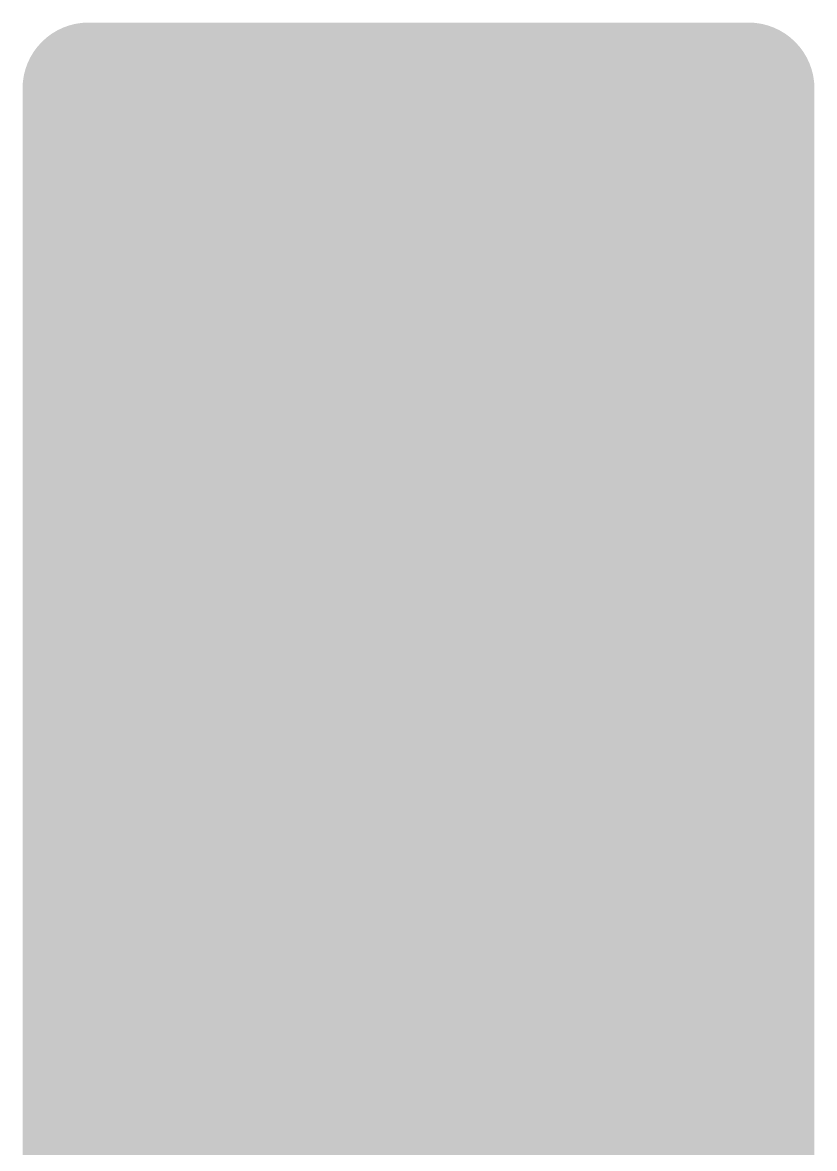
# Model space of a CAD drawing. Header units: millimetres. Extents: x -15 to 15, y -6.8 to 65.8.
# Drawn here: x -15 to 15, y 23.09 to 65.75 of the extents above; entities that cross this region are included whole.
import ezdxf

# ---------------------------------------------------------------- set-up
doc = ezdxf.new("R2010")
doc.units = ezdxf.units.MM

msp = doc.modelspace()

# ---------------------------------------------------------------- hatches: boundary and pattern name
at = {"true_color": 0xf5f5f5}
h = msp.add_hatch(color=7, dxfattribs=at)
h.dxf.hatch_style = 1
edge = h.paths.add_edge_path(flags=16)
edge.add_line((-12.5, 0.4), (12.5, 0.4))
edge.add_arc((12.5, 2.5), 2.1, 270, 360)
edge.add_line((14.6, 2.5), (14.6, 63.25))
edge.add_arc((12.5, 63.25), 2.1, 0, 90)
edge.add_line((12.5, 65.35), (-12.5, 65.35))
edge.add_arc((-12.5, 63.25), 2.1, 90, 180)
edge.add_line((-14.6, 63.25), (-14.6, 2.5))
edge.add_arc((-12.5, 2.5), 2.1, 180, 270)
edge = h.paths.add_edge_path()
edge.add_line((-12.5, 0), (12.5, 0))
edge.add_arc((12.5, 2.5), 2.5, 270, 360)
edge.add_line((15, 2.5), (15, 63.25))
edge.add_arc((12.5, 63.25), 2.5, 0, 90)
edge.add_line((12.5, 65.75), (-12.5, 65.75))
edge.add_arc((-12.5, 63.25), 2.5, 90, 180)
edge.add_line((-15, 63.25), (-15, 2.5))
edge.add_arc((-12.5, 2.5), 2.5, 180, 270)
at = {"true_color": 0x0a0a0a}
h = msp.add_hatch(color=28, dxfattribs=at)
h.dxf.hatch_style = 1
edge = h.paths.add_edge_path()
edge.add_line((-12.5, 0.4), (12.5, 0.4))
edge.add_arc((12.5, 2.5), 2.1, 270, 360)
edge.add_line((14.6, 2.5), (14.6, 63.25))
edge.add_arc((12.5, 63.25), 2.1, 0, 90)
edge.add_line((12.5, 65.35), (-12.5, 65.35))
edge.add_arc((-12.5, 63.25), 2.1, 90, 180)
edge.add_line((-14.6, 63.25), (-14.6, 2.5))
edge.add_arc((-12.5, 2.5), 2.1, 180, 270)
edge = h.paths.add_edge_path(flags=16)
edge.add_line((-12.5, 64.75), (12.5, 64.75))
edge.add_arc((12.5, 63.25), 1.5, 0, 90, ccw=False)
edge.add_line((14, 63.25), (14, 2.5))
edge.add_arc((12.5, 2.5), 1.5, -90, 0, ccw=False)
edge.add_line((12.5, 1), (-12.5, 1))
edge.add_arc((-12.5, 2.5), 1.5, 180, 270, ccw=False)
edge.add_line((-14, 2.5), (-14, 63.25))
edge.add_arc((-12.5, 63.25), 1.5, 90, 180, ccw=False)
at = {"true_color": 0xf5f5f5}
h = msp.add_hatch(color=7, dxfattribs=at)
h.dxf.hatch_style = 1
edge = h.paths.add_edge_path(flags=16)
edge.add_arc((-4.06, 55.74), 1.28, 20.0987, 159.9013)
edge.add_arc((-1.901, 54.95), 3.579, 159.9013, 200.0987)
edge.add_arc((-4.06, 54.16), 1.28, 200.0987, 339.9013)
edge.add_arc((-6.219, 54.95), 3.579, 339.9013, 380.0987)
edge = h.paths.add_edge_path(flags=16)
edge.add_line((11.73, 55.935), (12.339, 56.13))
edge.add_arc((11.12, 55.74), 1.28, 17.7394, 157.1013)
edge.add_arc((12.99, 54.95), 3.31, 157.1013, 202.8987)
edge.add_arc((11.12, 54.16), 1.28, 202.8987, 360)
edge.add_line((12.4, 54.16), (12.4, 54.95))
edge.add_line((12.4, 54.95), (11.08, 54.95))
edge.add_line((11.08, 54.95), (11.08, 54.31))
edge.add_line((11.08, 54.31), (11.76, 54.31))
edge.add_line((11.76, 54.31), (11.76, 54.16))
edge.add_arc((11.12, 54.16), 0.64, -157.1013, 0, ccw=False)
edge.add_arc((12.99, 54.95), 2.67, 157.1013, 202.8987, ccw=False)
edge.add_arc((11.12, 55.74), 0.64, 17.7394, 157.1013, ccw=False)
h.paths.add_polyline_path([(8.16, 54.38), (6.691, 56.95), (6.08, 56.95), (6.08, 52.95), (6.72, 52.95), (6.72, 55.61), (8.24, 52.95), (8.8, 52.95), (8.8, 56.95), (8.16, 56.95)], flags=16)
h.paths.add_polyline_path([(4.48, 56.95), (5.12, 56.95), (5.12, 52.95), (4.48, 52.95)], flags=16)
edge = h.paths.add_edge_path(flags=16)
edge.add_arc((2.482, 55.747), 0.633, 74.4676, 90, ccw=False)
edge.add_arc((2.507, 55.837), 0.54, 18.4342, 74.4676, ccw=False)
edge.add_line((3.019, 56.008), (3.626, 56.21))
edge.add_arc((2.507, 55.837), 1.18, 18.4342, 74.4676)
edge.add_arc((2.482, 55.747), 1.273, 74.4676, 90)
edge.add_arc((2.482, 54.694), 2.326, 90, 95.2021)
edge.add_arc((2.429, 55.282), 1.735, 95.2021, 100.066)
edge.add_arc((2.312, 55.941), 1.066, 100.066, 180)
edge.add_arc((2.232, 55.941), 0.986, 180, 240.5254)
edge.add_arc((3.135, 57.54), 2.822, 240.5254, 252.423)
edge.add_arc((0.977, 50.726), 4.325, 63.4948, 72.423, ccw=False)
edge.add_arc((2.717, 54.216), 0.426, 17.0924, 63.4948, ccw=False)
edge.add_arc((2.353, 54.103), 0.807, 0, 17.0924, ccw=False)
edge.add_arc((2.478, 54.103), 0.682, -21.836, 0, ccw=False)
edge.add_arc((2.682, 54.022), 0.462, 300.4201, 338.164, ccw=False)
edge.add_arc((2.536, 54.27), 0.75, 270, 300.4201, ccw=False)
edge.add_arc((2.536, 54.436), 0.916, 200.654, 270, ccw=False)
edge.add_line((1.679, 54.113), (1.08, 53.887))
edge.add_arc((2.536, 54.436), 1.556, 200.654, 270)
edge.add_arc((2.536, 54.27), 1.39, 270, 300.4201)
edge.add_arc((2.682, 54.022), 1.102, 300.4201, 338.164)
edge.add_arc((2.478, 54.103), 1.322, 338.164, 360)
edge.add_arc((2.353, 54.103), 1.447, 0, 17.0924)
edge.add_arc((2.717, 54.216), 1.066, 17.0924, 63.4948)
edge.add_arc((0.977, 50.726), 4.965, 63.4948, 72.423)
edge.add_arc((3.135, 57.54), 2.182, 240.5254, 252.423, ccw=False)
edge.add_arc((2.232, 55.941), 0.346, 180, 240.5254, ccw=False)
edge.add_arc((2.312, 55.941), 0.426, 100.066, 180, ccw=False)
edge.add_arc((2.429, 55.282), 1.095, 95.2021, 100.066, ccw=False)
edge.add_arc((2.482, 54.694), 1.686, 90, 95.2021, ccw=False)
edge = h.paths.add_edge_path(flags=16)
edge.add_arc((-0.638, 55.747), 0.633, 74.4676, 90, ccw=False)
edge.add_arc((-0.613, 55.837), 0.54, 18.4342, 74.4676, ccw=False)
edge.add_line((-0.101, 56.008), (0.506, 56.21))
edge.add_arc((-0.613, 55.837), 1.18, 18.4342, 74.4676)
edge.add_arc((-0.638, 55.747), 1.273, 74.4676, 90)
edge.add_arc((-0.638, 54.694), 2.326, 90, 95.2021)
edge.add_arc((-0.691, 55.282), 1.735, 95.2021, 100.066)
edge.add_arc((-0.808, 55.941), 1.066, 100.066, 180)
edge.add_arc((-0.888, 55.941), 0.986, 180, 240.5254)
edge.add_arc((0.015, 57.54), 2.822, 240.5254, 252.423)
edge.add_arc((-2.143, 50.726), 4.325, 63.4948, 72.423, ccw=False)
edge.add_arc((-0.403, 54.216), 0.426, 17.0924, 63.4948, ccw=False)
edge.add_arc((-0.767, 54.103), 0.807, 0, 17.0924, ccw=False)
edge.add_arc((-0.642, 54.103), 0.682, 338.164, 360, ccw=False)
edge.add_arc((-0.438, 54.022), 0.462, 300.4201, 338.164, ccw=False)
edge.add_arc((-0.584, 54.27), 0.75, 270, 300.4201, ccw=False)
edge.add_arc((-0.584, 54.436), 0.916, 200.654, 270, ccw=False)
edge.add_line((-1.441, 54.113), (-2.04, 53.887))
edge.add_arc((-0.584, 54.436), 1.556, 200.654, 270)
edge.add_arc((-0.584, 54.27), 1.39, 270, 300.4201)
edge.add_arc((-0.438, 54.022), 1.102, 300.4201, 338.164)
edge.add_arc((-0.642, 54.103), 1.322, 338.164, 360)
edge.add_arc((-0.767, 54.103), 1.447, 0, 17.0924)
edge.add_arc((-0.403, 54.216), 1.066, 17.0924, 63.4948)
edge.add_arc((-2.143, 50.726), 4.965, 63.4948, 72.423)
edge.add_arc((0.015, 57.54), 2.182, 240.5254, 252.423, ccw=False)
edge.add_arc((-0.888, 55.941), 0.346, 180, 240.5254, ccw=False)
edge.add_arc((-0.808, 55.941), 0.426, 100.066, 180, ccw=False)
edge.add_arc((-0.691, 55.282), 1.095, 95.2021, 100.066, ccw=False)
edge.add_arc((-0.638, 54.694), 1.686, 90, 95.2021, ccw=False)
edge = h.paths.add_edge_path(flags=16)
edge.add_line((-8.8, 52.95), (-8.16, 52.95))
edge.add_line((-8.16, 52.95), (-8.16, 54.71))
edge.add_line((-8.16, 54.71), (-7.409, 54.71))
edge.add_line((-7.409, 54.71), (-6.762, 52.95))
edge.add_line((-6.762, 52.95), (-6.08, 52.95))
edge.add_line((-6.08, 52.95), (-6.772, 54.832))
edge.add_arc((-7.281, 55.83), 1.12, 297.0278, 450)
edge.add_line((-7.281, 56.95), (-8.8, 56.95))
edge.add_line((-8.8, 56.95), (-8.8, 52.95))
edge = h.paths.add_edge_path(flags=16)
edge.add_line((-10.281, 55.933), (-9.68, 56.152))
edge.add_arc((-10.92, 55.7), 1.32, 20.0236, 155.9453)
edge.add_arc((-9.24, 54.95), 3.16, 155.9453, 204.848)
edge.add_arc((-10.946, 54.16), 1.28, 204.848, 351.506)
edge.add_line((-9.68, 53.971), (-10.313, 54.065))
edge.add_arc((-10.946, 54.16), 0.64, 204.848, 351.506, ccw=False)
edge.add_arc((-9.24, 54.95), 2.52, 155.9453, 204.848, ccw=False)
edge.add_arc((-10.92, 55.7), 0.68, 20.0236, 155.9453, ccw=False)
edge = h.paths.add_edge_path(flags=16)
edge.add_line((-0.46, 58.75), (0.701, 58.75))
edge.add_arc((0.701, 60.19), 1.44, 270, 336.0589)
edge.add_arc((-0.56, 60.75), 2.82, 336.0589, 383.9411)
edge.add_arc((0.701, 61.31), 1.44, 23.9411, 90)
edge.add_line((0.701, 62.75), (-0.46, 62.75))
edge.add_line((-0.46, 62.75), (-0.46, 58.75))
edge = h.paths.add_edge_path(flags=16)
edge.add_line((3.14, 58.75), (3.78, 58.75))
edge.add_line((3.78, 58.75), (3.78, 60.51))
edge.add_line((3.78, 60.51), (4.531, 60.51))
edge.add_line((4.531, 60.51), (5.178, 58.75))
edge.add_line((5.178, 58.75), (5.86, 58.75))
edge.add_line((5.86, 58.75), (5.168, 60.632))
edge.add_arc((4.659, 61.63), 1.12, 297.0278, 450)
edge.add_line((4.659, 62.75), (3.14, 62.75))
edge.add_line((3.14, 62.75), (3.14, 58.75))
h.paths.add_polyline_path([(11.78, 60.18), (10.311, 62.75), (9.7, 62.75), (9.7, 58.75), (10.34, 58.75), (10.34, 61.41), (11.86, 58.75), (12.42, 58.75), (12.42, 62.75), (11.78, 62.75)], flags=16)
h.paths.add_polyline_path([(9.02, 62.11), (7.18, 62.11), (7.18, 61.15), (8.343, 61.15), (8.343, 60.51), (7.18, 60.51), (7.18, 59.39), (9.02, 59.39), (9.02, 58.75), (6.54, 58.75), (6.54, 62.75), (9.02, 62.75)], flags=16)
h.paths.add_polyline_path([(-2.9, 59.39), (-1.06, 59.39), (-1.06, 58.75), (-3.54, 58.75), (-3.54, 62.75), (-2.9, 62.75)], flags=16)
h.paths.add_polyline_path([(-5.14, 62.75), (-4.5, 62.75), (-4.5, 58.75), (-5.14, 58.75)], flags=16)
h.paths.add_polyline_path([(-6.74, 60.51), (-6.74, 58.75), (-6.1, 58.75), (-6.1, 62.75), (-6.74, 62.75), (-6.74, 61.15), (-8.18, 61.15), (-8.18, 62.75), (-8.82, 62.75), (-8.82, 58.75), (-8.18, 58.75), (-8.18, 60.51)], flags=16)
edge = h.paths.add_edge_path(flags=16)
edge.add_line((-10.301, 61.733), (-9.7, 61.952))
edge.add_arc((-10.94, 61.5), 1.32, 20.0236, 155.9453)
edge.add_arc((-9.26, 60.75), 3.16, 155.9453, 204.848)
edge.add_arc((-10.966, 59.96), 1.28, 204.848, 351.506)
edge.add_line((-9.7, 59.771), (-10.333, 59.865))
edge.add_arc((-10.966, 59.96), 0.64, 204.848, 351.506, ccw=False)
edge.add_arc((-9.26, 60.75), 2.52, 155.9453, 204.848, ccw=False)
edge.add_arc((-10.94, 61.5), 0.68, 20.0236, 155.9453, ccw=False)
edge = h.paths.add_edge_path(flags=16)
edge.add_arc((0, 37.35), 13.85, 0, 360)
h.paths.add_polyline_path([(6.927, 5.5), (7.437, 5.5), (8.457, 2.5), (7.95, 2.5), (7.669, 3.325), (6.694, 3.325), (6.414, 2.5), (5.907, 2.5)], flags=16)
edge = h.paths.add_edge_path(flags=16)
edge.add_arc((4.352, 3.58), 1.08, 270, 336.0589)
edge.add_arc((3.406, 4), 2.115, 336.0589, 383.9411)
edge.add_arc((4.352, 4.42), 1.08, 23.9411, 90)
edge.add_line((4.352, 5.5), (3.481, 5.5))
edge.add_line((3.481, 5.5), (3.481, 2.5))
edge.add_line((3.481, 2.5), (4.352, 2.5))
edge = h.paths.add_edge_path(flags=16)
edge.add_arc((-4.571, 4.592), 0.96, 20.0987, 159.9013)
edge.add_arc((-2.952, 4), 2.684, 159.9013, 200.0987)
edge.add_arc((-4.571, 3.407), 0.96, 200.0987, 339.9013)
edge.add_arc((-6.19, 4), 2.684, 339.9013, 380.0987)
edge = h.paths.add_edge_path(flags=16)
edge.add_arc((-1.847, 4.592), 0.96, 20.0987, 159.9013)
edge.add_arc((-0.228, 4), 2.684, 159.9013, 200.0987)
edge.add_arc((-1.847, 3.407), 0.96, 200.0987, 339.9013)
edge.add_arc((-3.466, 4), 2.684, 339.9013, 380.0987)
edge = h.paths.add_edge_path(flags=16)
edge.add_arc((12.504, 4.598), 0.475, 74.4676, 90, ccw=False)
edge.add_arc((12.523, 4.665), 0.405, 18.4342, 74.4676, ccw=False)
edge.add_line((12.907, 4.793), (13.362, 4.945))
edge.add_arc((12.523, 4.665), 0.885, 18.4342, 74.4676)
edge.add_arc((12.504, 4.598), 0.955, 74.4676, 90)
edge.add_arc((12.504, 3.808), 1.745, 90, 95.2021)
edge.add_arc((12.464, 4.249), 1.302, 95.2021, 100.066)
edge.add_arc((12.376, 4.744), 0.799, 100.066, 180)
edge.add_arc((12.316, 4.744), 0.74, 180, 240.5254)
edge.add_arc((12.994, 5.943), 2.117, 240.5254, 252.423)
edge.add_arc((11.375, 0.832), 3.244, 63.4948, 72.423, ccw=False)
edge.add_arc((12.68, 3.449), 0.32, 17.0924, 63.4948, ccw=False)
edge.add_arc((12.407, 3.365), 0.605, 0, 17.0924, ccw=False)
edge.add_arc((12.501, 3.365), 0.511, -21.836, 0, ccw=False)
edge.add_arc((12.654, 3.304), 0.347, 300.4201, 338.164, ccw=False)
edge.add_arc((12.545, 3.49), 0.562, 270, 300.4201, ccw=False)
edge.add_arc((12.545, 3.615), 0.687, 200.654, 270, ccw=False)
edge.add_line((11.902, 3.372), (11.453, 3.203))
edge.add_arc((12.545, 3.615), 1.167, 200.654, 270)
edge.add_arc((12.545, 3.49), 1.042, 270, 300.4201)
edge.add_arc((12.654, 3.304), 0.827, 300.4201, 338.164)
edge.add_arc((12.501, 3.365), 0.991, 338.164, 360)
edge.add_arc((12.407, 3.365), 1.085, 360, 377.0924)
edge.add_arc((12.68, 3.449), 0.8, 17.0924, 63.4948)
edge.add_arc((11.375, 0.832), 3.724, 63.4948, 72.423)
edge.add_arc((12.994, 5.943), 1.637, 240.5254, 252.423, ccw=False)
edge.add_arc((12.316, 4.744), 0.26, 180, 240.5254, ccw=False)
edge.add_arc((12.376, 4.744), 0.319, 100.066, 180, ccw=False)
edge.add_arc((12.464, 4.249), 0.822, 95.2021, 100.066, ccw=False)
edge.add_arc((12.504, 3.808), 1.265, 90, 95.2021, ccw=False)
h.paths.add_polyline_path([(9.925, 4.342), (9.201, 5.5), (8.635, 5.5), (9.685, 3.82), (9.685, 2.5), (10.165, 2.5), (10.165, 3.82), (11.215, 5.5), (10.649, 5.5)], flags=16)
h.paths.add_polyline_path([(0.351, 2.98), (1.731, 2.98), (1.731, 2.5), (-0.129, 2.5), (-0.129, 5.5), (0.351, 5.5)], flags=16)
h.paths.add_polyline_path([(-6.769, 3.82), (-6.769, 2.5), (-6.289, 2.5), (-6.289, 5.5), (-6.769, 5.5), (-6.769, 4.3), (-7.849, 4.3), (-7.849, 5.5), (-8.329, 5.5), (-8.329, 2.5), (-7.849, 2.5), (-7.849, 3.82)], flags=16)
edge = h.paths.add_edge_path(flags=16)
edge.add_line((-9.433, 4.737), (-8.982, 4.901))
edge.add_arc((-9.912, 4.562), 0.99, 20.0236, 155.9453)
edge.add_arc((-8.652, 4), 2.37, 155.9453, 204.848)
edge.add_arc((-9.932, 3.407), 0.96, 204.848, 351.506)
edge.add_line((-8.982, 3.266), (-9.457, 3.337))
edge.add_arc((-9.932, 3.407), 0.48, 204.848, 351.506, ccw=False)
edge.add_arc((-8.652, 4), 1.89, 155.9453, 204.848, ccw=False)
edge.add_arc((-9.912, 4.562), 0.51, 20.0236, 155.9453, ccw=False)
edge = h.paths.add_edge_path(flags=16)
edge.add_arc((-12.456, 4.598), 0.475, 74.4676, 90, ccw=False)
edge.add_arc((-12.437, 4.665), 0.405, 18.4342, 74.4676, ccw=False)
edge.add_line((-12.053, 4.793), (-11.598, 4.945))
edge.add_arc((-12.437, 4.665), 0.885, 18.4342, 74.4676)
edge.add_arc((-12.456, 4.598), 0.955, 74.4676, 90)
edge.add_arc((-12.456, 3.808), 1.745, 90, 95.2021)
edge.add_arc((-12.496, 4.249), 1.302, 95.2021, 100.066)
edge.add_arc((-12.584, 4.744), 0.799, 100.066, 180)
edge.add_arc((-12.644, 4.744), 0.74, 180, 240.5254)
edge.add_arc((-11.966, 5.943), 2.117, 240.5254, 252.423)
edge.add_arc((-13.585, 0.832), 3.244, 63.4948, 72.423, ccw=False)
edge.add_arc((-12.28, 3.449), 0.32, 17.0924, 63.4948, ccw=False)
edge.add_arc((-12.553, 3.365), 0.605, 0, 17.0924, ccw=False)
edge.add_arc((-12.459, 3.365), 0.511, 338.164, 360, ccw=False)
edge.add_arc((-12.306, 3.304), 0.347, 300.4201, 338.164, ccw=False)
edge.add_arc((-12.415, 3.49), 0.562, 270, 300.4201, ccw=False)
edge.add_arc((-12.415, 3.615), 0.687, 200.654, 270, ccw=False)
edge.add_line((-13.058, 3.372), (-13.507, 3.203))
edge.add_arc((-12.415, 3.615), 1.167, 200.654, 270)
edge.add_arc((-12.415, 3.49), 1.042, 270, 300.4201)
edge.add_arc((-12.306, 3.304), 0.827, 300.4201, 338.164)
edge.add_arc((-12.459, 3.365), 0.991, 338.164, 360)
edge.add_arc((-12.553, 3.365), 1.085, 0, 17.0924)
edge.add_arc((-12.28, 3.449), 0.8, 17.0924, 63.4948)
edge.add_arc((-13.585, 0.832), 3.724, 63.4948, 72.423)
edge.add_arc((-11.966, 5.943), 1.637, 240.5254, 252.423, ccw=False)
edge.add_arc((-12.644, 4.744), 0.26, 180, 240.5254, ccw=False)
edge.add_arc((-12.584, 4.744), 0.319, 100.066, 180, ccw=False)
edge.add_arc((-12.496, 4.249), 0.822, 95.2021, 100.066, ccw=False)
edge.add_arc((-12.456, 3.808), 1.265, 90, 95.2021, ccw=False)
edge = h.paths.add_edge_path()
edge.add_line((-12.5, 64.75), (12.5, 64.75))
edge.add_arc((12.5, 63.25), 1.5, 0, 90, ccw=False)
edge.add_line((14, 63.25), (14, 2.5))
edge.add_arc((12.5, 2.5), 1.5, -90, 0, ccw=False)
edge.add_line((12.5, 1), (-12.5, 1))
edge.add_arc((-12.5, 2.5), 1.5, 180, 270, ccw=False)
edge.add_line((-14, 2.5), (-14, 63.25))
edge.add_arc((-12.5, 63.25), 1.5, 90, 180, ccw=False)
h.paths.add_polyline_path([(-13.567, 22.676), (13.435, 22.676), (13.435, 6.674), (-13.567, 6.674)], flags=16)
at = {"true_color": 0x0a0a0a}
h = msp.add_hatch(color=28, dxfattribs=at)
h.dxf.hatch_style = 1
edge = h.paths.add_edge_path()
edge.add_line((-0.46, 58.75), (0.701, 58.75))
edge.add_arc((0.701, 60.19), 1.44, 270, 336.0589)
edge.add_arc((-0.56, 60.75), 2.82, 336.0589, 383.9411)
edge.add_arc((0.701, 61.31), 1.44, 23.9411, 90)
edge.add_line((0.701, 62.75), (-0.46, 62.75))
edge.add_line((-0.46, 62.75), (-0.46, 58.75))
edge = h.paths.add_edge_path(flags=16)
edge.add_line((0.18, 59.39), (0.701, 59.39))
edge.add_arc((0.701, 60.19), 0.8, 270, 336.0589)
edge.add_arc((-0.56, 60.75), 2.18, 336.0589, 383.9411)
edge.add_arc((0.701, 61.31), 0.8, 23.9411, 90)
edge.add_line((0.701, 62.11), (0.18, 62.11))
edge.add_line((0.18, 62.11), (0.18, 59.39))
edge = h.paths.add_edge_path()
edge.add_line((3.14, 58.75), (3.78, 58.75))
edge.add_line((3.78, 58.75), (3.78, 60.51))
edge.add_line((3.78, 60.51), (4.531, 60.51))
edge.add_line((4.531, 60.51), (5.178, 58.75))
edge.add_line((5.178, 58.75), (5.86, 58.75))
edge.add_line((5.86, 58.75), (5.168, 60.632))
edge.add_arc((4.659, 61.63), 1.12, 297.0278, 450)
edge.add_line((4.659, 62.75), (3.14, 62.75))
edge.add_line((3.14, 62.75), (3.14, 58.75))
edge = h.paths.add_edge_path(flags=16)
edge.add_line((3.78, 62.11), (4.659, 62.11))
edge.add_arc((4.659, 61.63), 0.48, -90, 90, ccw=False)
edge.add_line((4.659, 61.15), (3.78, 61.15))
edge.add_line((3.78, 61.15), (3.78, 62.11))
h.paths.add_polyline_path([(11.78, 60.18), (10.311, 62.75), (9.7, 62.75), (9.7, 58.75), (10.34, 58.75), (10.34, 61.41), (11.86, 58.75), (12.42, 58.75), (12.42, 62.75), (11.78, 62.75)])
h.paths.add_polyline_path([(9.02, 62.11), (7.18, 62.11), (7.18, 61.15), (8.343, 61.15), (8.343, 60.51), (7.18, 60.51), (7.18, 59.39), (9.02, 59.39), (9.02, 58.75), (6.54, 58.75), (6.54, 62.75), (9.02, 62.75)])
h.paths.add_polyline_path([(-2.9, 59.39), (-1.06, 59.39), (-1.06, 58.75), (-3.54, 58.75), (-3.54, 62.75), (-2.9, 62.75)])
h.paths.add_polyline_path([(-5.14, 62.75), (-4.5, 62.75), (-4.5, 58.75), (-5.14, 58.75)])
h.paths.add_polyline_path([(-6.74, 60.51), (-6.74, 58.75), (-6.1, 58.75), (-6.1, 62.75), (-6.74, 62.75), (-6.74, 61.15), (-8.18, 61.15), (-8.18, 62.75), (-8.82, 62.75), (-8.82, 58.75), (-8.18, 58.75), (-8.18, 60.51)])
edge = h.paths.add_edge_path()
edge.add_line((-10.301, 61.733), (-9.7, 61.952))
edge.add_arc((-10.94, 61.5), 1.32, 20.0236, 155.9453)
edge.add_arc((-9.26, 60.75), 3.16, 155.9453, 204.848)
edge.add_arc((-10.966, 59.96), 1.28, 204.848, 351.506)
edge.add_line((-9.7, 59.771), (-10.333, 59.865))
edge.add_arc((-10.966, 59.96), 0.64, 204.848, 351.506, ccw=False)
edge.add_arc((-9.26, 60.75), 2.52, 155.9453, 204.848, ccw=False)
edge.add_arc((-10.94, 61.5), 0.68, 20.0236, 155.9453, ccw=False)
at = {"true_color": 0xf5f5f5}
h = msp.add_hatch(color=7, dxfattribs=at)
h.dxf.hatch_style = 1
edge = h.paths.add_edge_path()
edge.add_line((0.18, 59.39), (0.701, 59.39))
edge.add_arc((0.701, 60.19), 0.8, 270, 336.0589)
edge.add_arc((-0.56, 60.75), 2.18, 336.0589, 383.9411)
edge.add_arc((0.701, 61.31), 0.8, 23.9411, 90)
edge.add_line((0.701, 62.11), (0.18, 62.11))
edge.add_line((0.18, 62.11), (0.18, 59.39))
h = msp.add_hatch(color=7, dxfattribs=at)
h.dxf.hatch_style = 1
edge = h.paths.add_edge_path()
edge.add_line((3.78, 62.11), (4.659, 62.11))
edge.add_arc((4.659, 61.63), 0.48, -90, 90, ccw=False)
edge.add_line((4.659, 61.15), (3.78, 61.15))
edge.add_line((3.78, 61.15), (3.78, 62.11))
at = {"true_color": 0x0a0a0a}
h = msp.add_hatch(color=28, dxfattribs=at)
h.dxf.hatch_style = 1
edge = h.paths.add_edge_path()
edge.add_arc((-4.06, 55.74), 1.28, 20.0987, 159.9013)
edge.add_arc((-1.901, 54.95), 3.579, 159.9013, 200.0987)
edge.add_arc((-4.06, 54.16), 1.28, 200.0987, 339.9013)
edge.add_arc((-6.219, 54.95), 3.579, 339.9013, 380.0987)
edge = h.paths.add_edge_path(flags=16)
edge.add_arc((-4.06, 54.16), 0.64, 200.0987, 339.9013)
edge.add_arc((-6.219, 54.95), 2.939, 339.9013, 380.0987)
edge.add_arc((-4.06, 55.74), 0.64, 20.0987, 159.9013)
edge.add_arc((-1.901, 54.95), 2.939, 159.9013, 200.0987)
edge = h.paths.add_edge_path()
edge.add_line((11.73, 55.935), (12.339, 56.13))
edge.add_arc((11.12, 55.74), 1.28, 17.7394, 157.1013)
edge.add_arc((12.99, 54.95), 3.31, 157.1013, 202.8987)
edge.add_arc((11.12, 54.16), 1.28, 202.8987, 360)
edge.add_line((12.4, 54.16), (12.4, 54.95))
edge.add_line((12.4, 54.95), (11.08, 54.95))
edge.add_line((11.08, 54.95), (11.08, 54.31))
edge.add_line((11.08, 54.31), (11.76, 54.31))
edge.add_line((11.76, 54.31), (11.76, 54.16))
edge.add_arc((11.12, 54.16), 0.64, -157.1013, 0, ccw=False)
edge.add_arc((12.99, 54.95), 2.67, 157.1013, 202.8987, ccw=False)
edge.add_arc((11.12, 55.74), 0.64, 17.7394, 157.1013, ccw=False)
h.paths.add_polyline_path([(8.16, 54.38), (6.691, 56.95), (6.08, 56.95), (6.08, 52.95), (6.72, 52.95), (6.72, 55.61), (8.24, 52.95), (8.8, 52.95), (8.8, 56.95), (8.16, 56.95)])
h.paths.add_polyline_path([(4.48, 56.95), (5.12, 56.95), (5.12, 52.95), (4.48, 52.95)])
edge = h.paths.add_edge_path()
edge.add_arc((2.482, 55.747), 0.633, 74.4676, 90, ccw=False)
edge.add_arc((2.507, 55.837), 0.54, 18.4342, 74.4676, ccw=False)
edge.add_line((3.019, 56.008), (3.626, 56.21))
edge.add_arc((2.507, 55.837), 1.18, 18.4342, 74.4676)
edge.add_arc((2.482, 55.747), 1.273, 74.4676, 90)
edge.add_arc((2.482, 54.694), 2.326, 90, 95.2021)
edge.add_arc((2.429, 55.282), 1.735, 95.2021, 100.066)
edge.add_arc((2.312, 55.941), 1.066, 100.066, 180)
edge.add_arc((2.232, 55.941), 0.986, 180, 240.5254)
edge.add_arc((3.135, 57.54), 2.822, 240.5254, 252.423)
edge.add_arc((0.977, 50.726), 4.325, 63.4948, 72.423, ccw=False)
edge.add_arc((2.717, 54.216), 0.426, 17.0924, 63.4948, ccw=False)
edge.add_arc((2.353, 54.103), 0.807, 0, 17.0924, ccw=False)
edge.add_arc((2.478, 54.103), 0.682, 338.164, 360, ccw=False)
edge.add_arc((2.682, 54.022), 0.462, 300.4201, 338.164, ccw=False)
edge.add_arc((2.536, 54.27), 0.75, 270, 300.4201, ccw=False)
edge.add_arc((2.536, 54.436), 0.916, 200.654, 270, ccw=False)
edge.add_line((1.679, 54.113), (1.08, 53.887))
edge.add_arc((2.536, 54.436), 1.556, 200.654, 270)
edge.add_arc((2.536, 54.27), 1.39, 270, 300.4201)
edge.add_arc((2.682, 54.022), 1.102, 300.4201, 338.164)
edge.add_arc((2.478, 54.103), 1.322, 338.164, 360)
edge.add_arc((2.353, 54.103), 1.447, 0, 17.0924)
edge.add_arc((2.717, 54.216), 1.066, 17.0924, 63.4948)
edge.add_arc((0.977, 50.726), 4.965, 63.4948, 72.423)
edge.add_arc((3.135, 57.54), 2.182, 240.5254, 252.423, ccw=False)
edge.add_arc((2.232, 55.941), 0.346, 180, 240.5254, ccw=False)
edge.add_arc((2.312, 55.941), 0.426, 100.066, 180, ccw=False)
edge.add_arc((2.429, 55.282), 1.095, 95.2021, 100.066, ccw=False)
edge.add_arc((2.482, 54.694), 1.686, 90, 95.2021, ccw=False)
edge = h.paths.add_edge_path()
edge.add_arc((-0.638, 55.747), 0.633, 74.4676, 90, ccw=False)
edge.add_arc((-0.613, 55.837), 0.54, 18.4342, 74.4676, ccw=False)
edge.add_line((-0.101, 56.008), (0.506, 56.21))
edge.add_arc((-0.613, 55.837), 1.18, 18.4342, 74.4676)
edge.add_arc((-0.638, 55.747), 1.273, 74.4676, 90)
edge.add_arc((-0.638, 54.694), 2.326, 90, 95.2021)
edge.add_arc((-0.691, 55.282), 1.735, 95.2021, 100.066)
edge.add_arc((-0.808, 55.941), 1.066, 100.066, 180)
edge.add_arc((-0.888, 55.941), 0.986, 180, 240.5254)
edge.add_arc((0.015, 57.54), 2.822, 240.5254, 252.423)
edge.add_arc((-2.143, 50.726), 4.325, 63.4948, 72.423, ccw=False)
edge.add_arc((-0.403, 54.216), 0.426, 17.0924, 63.4948, ccw=False)
edge.add_arc((-0.767, 54.103), 0.807, 0, 17.0924, ccw=False)
edge.add_arc((-0.642, 54.103), 0.682, -21.836, 0, ccw=False)
edge.add_arc((-0.438, 54.022), 0.462, 300.4201, 338.164, ccw=False)
edge.add_arc((-0.584, 54.27), 0.75, 270, 300.4201, ccw=False)
edge.add_arc((-0.584, 54.436), 0.916, 200.654, 270, ccw=False)
edge.add_line((-1.441, 54.113), (-2.04, 53.887))
edge.add_arc((-0.584, 54.436), 1.556, 200.654, 270)
edge.add_arc((-0.584, 54.27), 1.39, 270, 300.4201)
edge.add_arc((-0.438, 54.022), 1.102, 300.4201, 338.164)
edge.add_arc((-0.642, 54.103), 1.322, 338.164, 360)
edge.add_arc((-0.767, 54.103), 1.447, 360, 377.0924)
edge.add_arc((-0.403, 54.216), 1.066, 17.0924, 63.4948)
edge.add_arc((-2.143, 50.726), 4.965, 63.4948, 72.423)
edge.add_arc((0.015, 57.54), 2.182, 240.5254, 252.423, ccw=False)
edge.add_arc((-0.888, 55.941), 0.346, 180, 240.5254, ccw=False)
edge.add_arc((-0.808, 55.941), 0.426, 100.066, 180, ccw=False)
edge.add_arc((-0.691, 55.282), 1.095, 95.2021, 100.066, ccw=False)
edge.add_arc((-0.638, 54.694), 1.686, 90, 95.2021, ccw=False)
edge = h.paths.add_edge_path()
edge.add_line((-8.8, 52.95), (-8.16, 52.95))
edge.add_line((-8.16, 52.95), (-8.16, 54.71))
edge.add_line((-8.16, 54.71), (-7.409, 54.71))
edge.add_line((-7.409, 54.71), (-6.762, 52.95))
edge.add_line((-6.762, 52.95), (-6.08, 52.95))
edge.add_line((-6.08, 52.95), (-6.772, 54.832))
edge.add_arc((-7.281, 55.83), 1.12, 297.0278, 450)
edge.add_line((-7.281, 56.95), (-8.8, 56.95))
edge.add_line((-8.8, 56.95), (-8.8, 52.95))
edge = h.paths.add_edge_path(flags=16)
edge.add_line((-8.16, 56.31), (-7.281, 56.31))
edge.add_arc((-7.281, 55.83), 0.48, -90, 90, ccw=False)
edge.add_line((-7.281, 55.35), (-8.16, 55.35))
edge.add_line((-8.16, 55.35), (-8.16, 56.31))
edge = h.paths.add_edge_path()
edge.add_line((-10.281, 55.933), (-9.68, 56.152))
edge.add_arc((-10.92, 55.7), 1.32, 20.0236, 155.9453)
edge.add_arc((-9.24, 54.95), 3.16, 155.9453, 204.848)
edge.add_arc((-10.946, 54.16), 1.28, 204.848, 351.506)
edge.add_line((-9.68, 53.971), (-10.313, 54.065))
edge.add_arc((-10.946, 54.16), 0.64, 204.848, 351.506, ccw=False)
edge.add_arc((-9.24, 54.95), 2.52, 155.9453, 204.848, ccw=False)
edge.add_arc((-10.92, 55.7), 0.68, 20.0236, 155.9453, ccw=False)
at = {"true_color": 0xf5f5f5}
h = msp.add_hatch(color=7, dxfattribs=at)
h.dxf.hatch_style = 1
edge = h.paths.add_edge_path()
edge.add_arc((-4.06, 54.16), 0.64, 200.0987, 339.9013)
edge.add_arc((-6.219, 54.95), 2.939, 339.9013, 380.0987)
edge.add_arc((-4.06, 55.74), 0.64, 20.0987, 159.9013)
edge.add_arc((-1.901, 54.95), 2.939, 159.9013, 200.0987)
h = msp.add_hatch(color=7, dxfattribs=at)
h.dxf.hatch_style = 1
edge = h.paths.add_edge_path()
edge.add_line((-8.16, 56.31), (-7.281, 56.31))
edge.add_arc((-7.281, 55.83), 0.48, -90, 90, ccw=False)
edge.add_line((-7.281, 55.35), (-8.16, 55.35))
edge.add_line((-8.16, 55.35), (-8.16, 56.31))
at = {"true_color": 0xa50000}
h = msp.add_hatch(color=14, dxfattribs=at)
h.dxf.hatch_style = 1
edge = h.paths.add_edge_path(flags=17)
edge.add_arc((0, 37.35), 11.85, 0, 360)
edge = h.paths.add_edge_path()
edge.add_arc((0, 37.35), 13.85, 0, 360)
at = {"true_color": 0xf5f5f5}
h = msp.add_hatch(color=7, dxfattribs=at)
h.dxf.hatch_style = 1
h.paths.add_polyline_path([(1.949, 41.508), (1.889, 41.386), (1.83, 41.259), (1.805, 41.203), (1.755, 41.086), (1.707, 40.968), (1.661, 40.848), (1.615, 40.725), (1.572, 40.602), (1.53, 40.476), (1.49, 40.349), (1.452, 40.219), (1.415, 40.088), (1.407, 40.057), (1.375, 39.934), (1.344, 39.809), (1.315, 39.684), (1.288, 39.557), (1.262, 39.429), (1.237, 39.299), (1.215, 39.169), (1.193, 39.037), (1.174, 38.905), (1.155, 38.77), (1.155, 38.768), (1.139, 38.641), (1.125, 38.513), (1.112, 38.385), (1.101, 38.255), (1.092, 38.125), (1.084, 37.994), (1.077, 37.863), (1.072, 37.73), (1.068, 37.598), (1.066, 37.464), (1.065, 37.331), (1.065, 37.288), (1.067, 37.158), (1.07, 37.028), (1.076, 36.898), (1.083, 36.768), (1.092, 36.636), (1.103, 36.505), (1.115, 36.373), (1.13, 36.241), (1.136, 36.184), (1.152, 36.052), (1.168, 35.921), (1.187, 35.79), (1.206, 35.66), (1.228, 35.531), (1.251, 35.403), (1.275, 35.276), (1.302, 35.15), (1.327, 35.029), (1.356, 34.898), (1.387, 34.769), (1.42, 34.641), (1.454, 34.515), (1.491, 34.392), (1.529, 34.27), (1.569, 34.149), (1.574, 34.135), (1.618, 34.002), (1.665, 33.874), (1.713, 33.749), (1.762, 33.627), (1.813, 33.51), (1.865, 33.397), (1.919, 33.287), (1.959, 33.208), (2.023, 33.084), (2.088, 32.965), (2.156, 32.85), (2.226, 32.739), (2.297, 32.631), (2.37, 32.528), (2.445, 32.43), (2.521, 32.335), (2.583, 32.262), (2.672, 32.163), (2.766, 32.067), (2.861, 31.978), (2.959, 31.893), (3.059, 31.813), (3.163, 31.739), (3.27, 31.669), (3.35, 31.618), (3.461, 31.554), (3.575, 31.496), (3.693, 31.443), (3.814, 31.394), (3.938, 31.351), (4.065, 31.312), (4.196, 31.278), (4.289, 31.256), (4.409, 31.231), (4.532, 31.209), (4.658, 31.19), (4.788, 31.175), (4.92, 31.163), (5.055, 31.155), (5.193, 31.15), (5.335, 31.148), (5.364, 31.148), (5.506, 31.151), (5.646, 31.157), (5.783, 31.167), (5.918, 31.181), (6.049, 31.198), (6.178, 31.22), (6.305, 31.245), (6.429, 31.273), (6.55, 31.306), (6.669, 31.342), (6.786, 31.382), (6.899, 31.425), (7.01, 31.473), (7.07, 31.5), (7.183, 31.555), (7.294, 31.616), (7.402, 31.682), (7.507, 31.751), (7.61, 31.826), (7.711, 31.905), (7.809, 31.989), (7.905, 32.078), (7.998, 32.172), (8.088, 32.271), (8.176, 32.374), (8.262, 32.482), (8.289, 32.517), (8.362, 32.616), (8.432, 32.72), (8.501, 32.827), (8.567, 32.938), (8.632, 33.053), (8.695, 33.174), (8.755, 33.298), (8.815, 33.425), (8.841, 33.481), (8.89, 33.596), (8.938, 33.714), (8.985, 33.834), (9.03, 33.955), (9.073, 34.079), (9.114, 34.206), (9.154, 34.334), (9.193, 34.464), (9.229, 34.597), (9.24, 34.635), (9.272, 34.758), (9.302, 34.882), (9.332, 35.007), (9.359, 35.133), (9.385, 35.262), (9.409, 35.391), (9.431, 35.522), (9.452, 35.654), (9.472, 35.788), (9.49, 35.923), (9.502, 36.022), (9.517, 36.152), (9.53, 36.283), (9.542, 36.413), (9.552, 36.543), (9.56, 36.674), (9.567, 36.806), (9.572, 36.936), (9.576, 37.067), (9.579, 37.198), (9.579, 37.331), (9.579, 37.405), (9.578, 37.536), (9.575, 37.666), (9.571, 37.798), (9.566, 37.929), (9.559, 38.06), (9.551, 38.19), (9.541, 38.322), (9.531, 38.453), (9.525, 38.506), (9.511, 38.638), (9.495, 38.77), (9.478, 38.902), (9.46, 39.032), (9.441, 39.161), (9.421, 39.289), (9.399, 39.417), (9.377, 39.543), (9.351, 39.666), (9.322, 39.797), (9.292, 39.927), (9.261, 40.055), (9.229, 40.181), (9.195, 40.306), (9.16, 40.43), (9.124, 40.552), (9.12, 40.563), (9.078, 40.694), (9.034, 40.822), (8.988, 40.947), (8.939, 41.069), (8.889, 41.187), (8.837, 41.302), (8.782, 41.414), (8.732, 41.513), (8.664, 41.64), (8.593, 41.763), (8.521, 41.883), (8.446, 41.998), (8.37, 42.108), (8.29, 42.214), (8.21, 42.316), (8.127, 42.414), (8.042, 42.508), (7.956, 42.597), (7.867, 42.681), (7.775, 42.762), (7.683, 42.838), (7.588, 42.91), (7.491, 42.978), (7.392, 43.041), (7.336, 43.074), (7.231, 43.131), (7.123, 43.184), (7.013, 43.234), (6.9, 43.28), (6.785, 43.322), (6.665, 43.361), (6.545, 43.396), (6.421, 43.428), (6.295, 43.455), (6.165, 43.479), (6.034, 43.5), (5.899, 43.516), (5.763, 43.529), (5.622, 43.538), (5.48, 43.544), (5.335, 43.545), (5.286, 43.545), (5.144, 43.542), (5.005, 43.536), (4.868, 43.526), (4.734, 43.513), (4.601, 43.496), (4.472, 43.476), (4.345, 43.452), (4.221, 43.425), (4.098, 43.393), (3.979, 43.359), (3.862, 43.322), (3.748, 43.28), (3.635, 43.236), (3.56, 43.203), (3.447, 43.147), (3.336, 43.087), (3.228, 43.021), (3.122, 42.951), (3.02, 42.875), (2.92, 42.795), (2.824, 42.71), (2.73, 42.62), (2.638, 42.525), (2.55, 42.426), (2.465, 42.32), (2.383, 42.211), (2.352, 42.169), (2.281, 42.068), (2.211, 41.963), (2.142, 41.853), (2.076, 41.742), (2.012, 41.626)], flags=16)
h.paths.add_polyline_path([(-4.594, 43.35), (-10.538, 35.483), (-10.538, 34.353), (-4.594, 34.353), (-4.594, 31.351), (-2.716, 31.351), (-2.716, 34.353), (-1.561, 34.353), (-1.561, 36.069), (-2.716, 36.069), (-2.716, 43.35)], flags=16)
edge = h.paths.add_edge_path()
edge.add_arc((0, 37.35), 11.85, 0, 360)
at = {"true_color": 0x0a0a0a}
h = msp.add_hatch(color=28, dxfattribs=at)
h.dxf.hatch_style = 1
h.paths.add_polyline_path([(5.254, 33.085), (5.111, 33.093), (4.976, 33.108), (4.847, 33.132), (4.723, 33.163), (4.606, 33.203), (4.496, 33.249), (4.392, 33.304), (4.332, 33.339), (4.234, 33.406), (4.138, 33.483), (4.046, 33.569), (3.958, 33.663), (3.874, 33.768), (3.794, 33.881), (3.717, 34.003), (3.683, 34.059), (3.624, 34.168), (3.568, 34.283), (3.515, 34.403), (3.464, 34.53), (3.416, 34.661), (3.401, 34.706), (3.362, 34.826), (3.325, 34.948), (3.29, 35.074), (3.257, 35.202), (3.226, 35.334), (3.197, 35.467), (3.195, 35.472), (3.168, 35.598), (3.143, 35.725), (3.121, 35.853), (3.1, 35.982), (3.081, 36.113), (3.064, 36.245), (3.049, 36.379), (3.046, 36.414), (3.034, 36.546), (3.024, 36.677), (3.016, 36.809), (3.009, 36.939), (3.004, 37.07), (3.002, 37.2), (3.001, 37.331), (3.001, 37.438), (3.004, 37.567), (3.008, 37.697), (3.015, 37.83), (3.023, 37.962), (3.033, 38.095), (3.042, 38.195), (3.056, 38.327), (3.072, 38.457), (3.089, 38.587), (3.109, 38.715), (3.131, 38.844), (3.14, 38.904), (3.163, 39.036), (3.188, 39.166), (3.217, 39.293), (3.246, 39.42), (3.278, 39.543), (3.304, 39.644), (3.341, 39.775), (3.38, 39.901), (3.421, 40.021), (3.464, 40.137), (3.5, 40.217), (3.559, 40.344), (3.619, 40.464), (3.68, 40.578), (3.743, 40.686), (3.806, 40.787), (3.855, 40.864), (3.934, 40.973), (4.017, 41.074), (4.104, 41.167), (4.196, 41.251), (4.232, 41.279), (4.338, 41.354), (4.45, 41.419), (4.568, 41.474), (4.692, 41.52), (4.805, 41.552), (4.927, 41.577), (5.055, 41.595), (5.191, 41.606), (5.335, 41.609), (5.403, 41.608), (5.542, 41.601), (5.675, 41.585), (5.805, 41.562), (5.928, 41.53), (6.047, 41.491), (6.161, 41.445), (6.27, 41.39), (6.332, 41.354), (6.432, 41.285), (6.528, 41.209), (6.62, 41.123), (6.707, 41.029), (6.791, 40.925), (6.87, 40.811), (6.945, 40.69), (6.95, 40.681), (7.009, 40.58), (7.065, 40.475), (7.119, 40.366), (7.17, 40.252), (7.219, 40.136), (7.265, 40.016), (7.31, 39.892), (7.351, 39.764), (7.389, 39.633), (7.425, 39.498), (7.459, 39.36), (7.49, 39.217), (7.501, 39.158), (7.523, 39.036), (7.543, 38.912), (7.562, 38.787), (7.579, 38.661), (7.594, 38.533), (7.608, 38.405), (7.62, 38.274), (7.631, 38.143), (7.64, 38.011), (7.647, 37.878), (7.653, 37.742), (7.657, 37.606), (7.659, 37.469), (7.66, 37.331), (7.66, 37.256), (7.657, 37.128), (7.653, 36.999), (7.647, 36.868), (7.638, 36.733), (7.628, 36.598), (7.619, 36.499), (7.606, 36.367), (7.591, 36.237), (7.575, 36.106), (7.557, 35.978), (7.538, 35.85), (7.529, 35.797), (7.504, 35.663), (7.478, 35.533), (7.45, 35.405), (7.422, 35.281), (7.392, 35.158), (7.374, 35.087), (7.336, 34.951), (7.297, 34.825), (7.255, 34.707), (7.213, 34.597), (7.169, 34.489), (7.109, 34.351), (7.046, 34.221), (6.981, 34.097), (6.913, 33.982), (6.843, 33.874), (6.771, 33.773), (6.695, 33.679), (6.618, 33.592), (6.539, 33.513), (6.457, 33.442), (6.425, 33.416), (6.325, 33.347), (6.219, 33.285), (6.108, 33.232), (5.992, 33.187), (5.872, 33.149), (5.745, 33.12), (5.613, 33.1), (5.477, 33.087), (5.335, 33.083)], flags=16)
h.paths.add_polyline_path([(1.949, 41.508), (1.889, 41.386), (1.83, 41.259), (1.805, 41.203), (1.755, 41.086), (1.707, 40.968), (1.661, 40.848), (1.615, 40.725), (1.572, 40.602), (1.53, 40.476), (1.49, 40.349), (1.452, 40.219), (1.415, 40.088), (1.407, 40.057), (1.375, 39.934), (1.344, 39.809), (1.315, 39.684), (1.288, 39.557), (1.262, 39.429), (1.237, 39.299), (1.215, 39.169), (1.193, 39.037), (1.174, 38.905), (1.155, 38.77), (1.155, 38.768), (1.139, 38.641), (1.125, 38.513), (1.112, 38.385), (1.101, 38.255), (1.092, 38.125), (1.084, 37.994), (1.077, 37.863), (1.072, 37.73), (1.068, 37.598), (1.066, 37.464), (1.065, 37.331), (1.065, 37.288), (1.067, 37.158), (1.07, 37.028), (1.076, 36.898), (1.083, 36.768), (1.092, 36.636), (1.103, 36.505), (1.115, 36.373), (1.13, 36.241), (1.136, 36.184), (1.152, 36.052), (1.168, 35.921), (1.187, 35.79), (1.206, 35.66), (1.228, 35.531), (1.251, 35.403), (1.275, 35.276), (1.302, 35.15), (1.327, 35.029), (1.356, 34.898), (1.387, 34.769), (1.42, 34.641), (1.454, 34.515), (1.491, 34.392), (1.529, 34.27), (1.569, 34.149), (1.574, 34.135), (1.618, 34.002), (1.665, 33.874), (1.713, 33.749), (1.762, 33.627), (1.813, 33.51), (1.865, 33.397), (1.919, 33.287), (1.959, 33.208), (2.023, 33.084), (2.088, 32.965), (2.156, 32.85), (2.226, 32.739), (2.297, 32.631), (2.37, 32.528), (2.445, 32.43), (2.521, 32.335), (2.583, 32.262), (2.672, 32.163), (2.766, 32.067), (2.861, 31.978), (2.959, 31.893), (3.059, 31.813), (3.163, 31.739), (3.27, 31.669), (3.35, 31.618), (3.461, 31.554), (3.575, 31.496), (3.693, 31.443), (3.814, 31.394), (3.938, 31.351), (4.065, 31.312), (4.196, 31.278), (4.289, 31.256), (4.409, 31.231), (4.532, 31.209), (4.658, 31.19), (4.788, 31.175), (4.92, 31.163), (5.055, 31.155), (5.193, 31.15), (5.335, 31.148), (5.364, 31.148), (5.506, 31.151), (5.646, 31.157), (5.783, 31.167), (5.918, 31.181), (6.049, 31.198), (6.178, 31.22), (6.305, 31.245), (6.429, 31.273), (6.55, 31.306), (6.669, 31.342), (6.786, 31.382), (6.899, 31.425), (7.01, 31.473), (7.07, 31.5), (7.183, 31.555), (7.294, 31.616), (7.402, 31.682), (7.507, 31.751), (7.61, 31.826), (7.711, 31.905), (7.809, 31.989), (7.905, 32.078), (7.998, 32.172), (8.088, 32.271), (8.176, 32.374), (8.262, 32.482), (8.289, 32.517), (8.362, 32.616), (8.432, 32.72), (8.501, 32.827), (8.567, 32.938), (8.632, 33.053), (8.695, 33.174), (8.755, 33.298), (8.815, 33.425), (8.841, 33.481), (8.89, 33.596), (8.938, 33.714), (8.985, 33.834), (9.03, 33.955), (9.073, 34.079), (9.114, 34.206), (9.154, 34.334), (9.193, 34.464), (9.229, 34.597), (9.24, 34.635), (9.272, 34.758), (9.302, 34.882), (9.332, 35.007), (9.359, 35.133), (9.385, 35.262), (9.409, 35.391), (9.431, 35.522), (9.452, 35.654), (9.472, 35.788), (9.49, 35.923), (9.502, 36.022), (9.517, 36.152), (9.53, 36.283), (9.542, 36.413), (9.552, 36.543), (9.56, 36.674), (9.567, 36.806), (9.572, 36.936), (9.576, 37.067), (9.579, 37.198), (9.579, 37.331), (9.579, 37.405), (9.578, 37.536), (9.575, 37.666), (9.571, 37.798), (9.566, 37.929), (9.559, 38.06), (9.551, 38.19), (9.541, 38.322), (9.531, 38.453), (9.525, 38.506), (9.511, 38.638), (9.495, 38.77), (9.478, 38.902), (9.46, 39.032), (9.441, 39.161), (9.421, 39.289), (9.399, 39.417), (9.377, 39.543), (9.351, 39.666), (9.322, 39.797), (9.292, 39.927), (9.261, 40.055), (9.229, 40.181), (9.195, 40.306), (9.16, 40.43), (9.124, 40.552), (9.12, 40.563), (9.078, 40.694), (9.034, 40.822), (8.988, 40.947), (8.939, 41.069), (8.889, 41.187), (8.837, 41.302), (8.782, 41.414), (8.732, 41.513), (8.664, 41.64), (8.593, 41.763), (8.521, 41.883), (8.446, 41.998), (8.37, 42.108), (8.29, 42.214), (8.21, 42.316), (8.127, 42.414), (8.042, 42.508), (7.956, 42.597), (7.867, 42.681), (7.775, 42.762), (7.683, 42.838), (7.588, 42.91), (7.491, 42.978), (7.392, 43.041), (7.336, 43.074), (7.231, 43.131), (7.123, 43.184), (7.013, 43.234), (6.9, 43.28), (6.785, 43.322), (6.665, 43.361), (6.545, 43.396), (6.421, 43.428), (6.295, 43.455), (6.165, 43.479), (6.034, 43.5), (5.899, 43.516), (5.763, 43.529), (5.622, 43.538), (5.48, 43.544), (5.335, 43.545), (5.286, 43.545), (5.144, 43.542), (5.005, 43.536), (4.868, 43.526), (4.734, 43.513), (4.601, 43.496), (4.472, 43.476), (4.345, 43.452), (4.221, 43.425), (4.098, 43.393), (3.979, 43.359), (3.862, 43.322), (3.748, 43.28), (3.635, 43.236), (3.56, 43.203), (3.447, 43.147), (3.336, 43.087), (3.228, 43.021), (3.122, 42.951), (3.02, 42.875), (2.92, 42.795), (2.824, 42.71), (2.73, 42.62), (2.638, 42.525), (2.55, 42.426), (2.465, 42.32), (2.383, 42.211), (2.352, 42.169), (2.281, 42.068), (2.211, 41.963), (2.142, 41.853), (2.076, 41.742), (2.012, 41.626)])
h.paths.add_polyline_path([(-4.594, 43.35), (-10.538, 35.483), (-10.538, 34.353), (-4.594, 34.353), (-4.594, 31.351), (-2.716, 31.351), (-2.716, 34.353), (-1.561, 34.353), (-1.561, 36.069), (-2.716, 36.069), (-2.716, 43.35)])
h.paths.add_polyline_path([(-4.594, 40.568), (-8.009, 36.069), (-4.594, 36.069)], flags=16)
at = {"true_color": 0xf5f5f5}
h = msp.add_hatch(color=7, dxfattribs=at)
h.dxf.hatch_style = 1
h.paths.add_polyline_path([(5.254, 33.085), (5.111, 33.093), (4.976, 33.108), (4.847, 33.132), (4.723, 33.163), (4.606, 33.203), (4.496, 33.249), (4.392, 33.304), (4.332, 33.339), (4.234, 33.406), (4.138, 33.483), (4.046, 33.569), (3.958, 33.663), (3.874, 33.768), (3.794, 33.881), (3.717, 34.003), (3.683, 34.059), (3.624, 34.168), (3.568, 34.283), (3.515, 34.403), (3.464, 34.53), (3.416, 34.661), (3.401, 34.706), (3.362, 34.826), (3.325, 34.948), (3.29, 35.074), (3.257, 35.202), (3.226, 35.334), (3.197, 35.467), (3.195, 35.472), (3.168, 35.598), (3.143, 35.725), (3.121, 35.853), (3.1, 35.982), (3.081, 36.113), (3.064, 36.245), (3.049, 36.379), (3.046, 36.414), (3.034, 36.546), (3.024, 36.677), (3.016, 36.809), (3.009, 36.939), (3.004, 37.07), (3.002, 37.2), (3.001, 37.331), (3.001, 37.438), (3.004, 37.567), (3.008, 37.697), (3.015, 37.83), (3.023, 37.962), (3.033, 38.095), (3.042, 38.195), (3.056, 38.327), (3.072, 38.457), (3.089, 38.587), (3.109, 38.715), (3.131, 38.844), (3.14, 38.904), (3.163, 39.036), (3.188, 39.166), (3.217, 39.293), (3.246, 39.42), (3.278, 39.543), (3.304, 39.644), (3.341, 39.775), (3.38, 39.901), (3.421, 40.021), (3.464, 40.137), (3.5, 40.217), (3.559, 40.344), (3.619, 40.464), (3.68, 40.578), (3.743, 40.686), (3.806, 40.787), (3.855, 40.864), (3.934, 40.973), (4.017, 41.074), (4.104, 41.167), (4.196, 41.251), (4.232, 41.279), (4.338, 41.354), (4.45, 41.419), (4.568, 41.474), (4.692, 41.52), (4.805, 41.552), (4.927, 41.577), (5.055, 41.595), (5.191, 41.606), (5.335, 41.609), (5.403, 41.608), (5.542, 41.601), (5.675, 41.585), (5.805, 41.562), (5.928, 41.53), (6.047, 41.491), (6.161, 41.445), (6.27, 41.39), (6.332, 41.354), (6.432, 41.285), (6.528, 41.209), (6.62, 41.123), (6.707, 41.029), (6.791, 40.925), (6.87, 40.811), (6.945, 40.69), (6.95, 40.681), (7.009, 40.58), (7.065, 40.475), (7.119, 40.366), (7.17, 40.252), (7.219, 40.136), (7.265, 40.016), (7.31, 39.892), (7.351, 39.764), (7.389, 39.633), (7.425, 39.498), (7.459, 39.36), (7.49, 39.217), (7.501, 39.158), (7.523, 39.036), (7.543, 38.912), (7.562, 38.787), (7.579, 38.661), (7.594, 38.533), (7.608, 38.405), (7.62, 38.274), (7.631, 38.143), (7.64, 38.011), (7.647, 37.878), (7.653, 37.742), (7.657, 37.606), (7.659, 37.469), (7.66, 37.331), (7.66, 37.256), (7.657, 37.128), (7.653, 36.999), (7.647, 36.868), (7.638, 36.733), (7.628, 36.598), (7.619, 36.499), (7.606, 36.367), (7.591, 36.237), (7.575, 36.106), (7.557, 35.978), (7.538, 35.85), (7.529, 35.797), (7.504, 35.663), (7.478, 35.533), (7.45, 35.405), (7.422, 35.281), (7.392, 35.158), (7.374, 35.087), (7.336, 34.951), (7.297, 34.825), (7.255, 34.707), (7.213, 34.597), (7.169, 34.489), (7.109, 34.351), (7.046, 34.221), (6.981, 34.097), (6.913, 33.982), (6.843, 33.874), (6.771, 33.773), (6.695, 33.679), (6.618, 33.592), (6.539, 33.513), (6.457, 33.442), (6.425, 33.416), (6.325, 33.347), (6.219, 33.285), (6.108, 33.232), (5.992, 33.187), (5.872, 33.149), (5.745, 33.12), (5.613, 33.1), (5.477, 33.087), (5.335, 33.083)])
h = msp.add_hatch(color=7, dxfattribs=at)
h.dxf.hatch_style = 1
h.paths.add_polyline_path([(-4.594, 40.568), (-8.009, 36.069), (-4.594, 36.069)])

doc.saveas('drawing.dxf')
